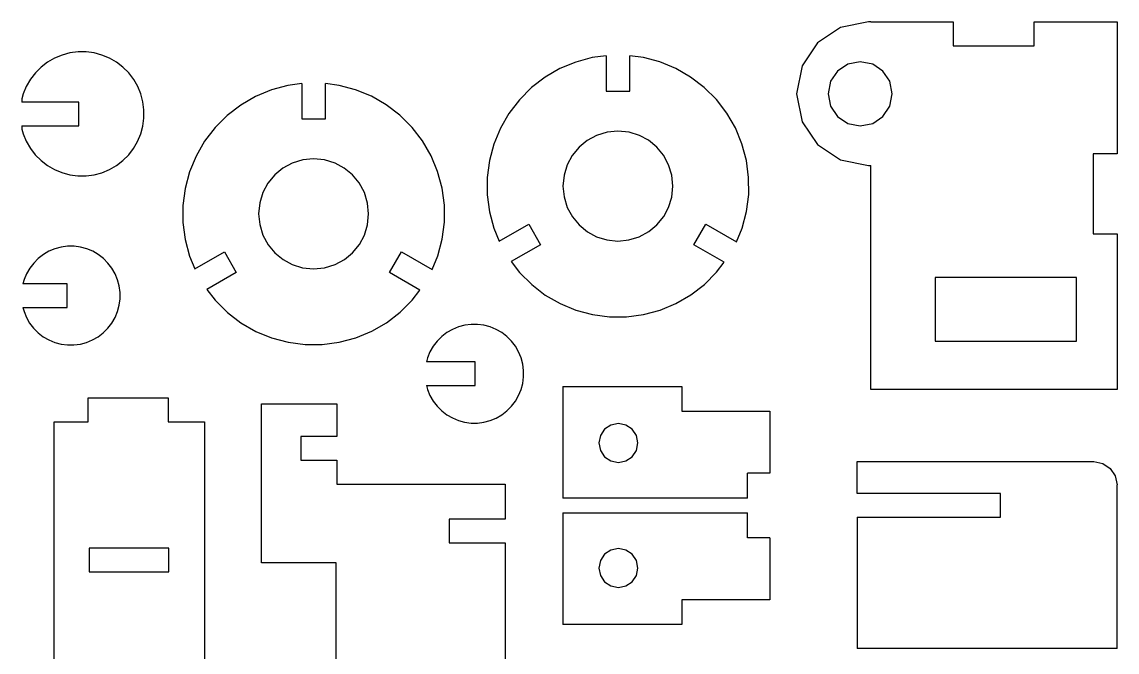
# Model space of a CAD drawing. Extents: x -348 to 348, y -585 to 585.
# Drawn here: x 118.9 to 326.2, y 298.5 to 417.8 of the extents above; entities that cross this region are included whole.
import ezdxf

# ---------------------------------------------------------------- set-up
doc = ezdxf.new("R2010")
doc.units = 0
doc.header["$MEASUREMENT"] = 0
doc.layers.get('0').update_dxf_attribs({"linetype": 'CONTINUOUS'})

msp = doc.modelspace()

# ---------------------------------------------------------------- linework, layer by layer
for p, q in [((273.8, 416.74), (269.48, 413.82)), ((279.09, 417.81), (273.8, 416.74)), ((279.21, 417.81), (279.09, 417.81)), ((279.33, 417.81), (279.21, 417.81)), ((279.45, 417.8), (279.33, 417.81)), ((279.57, 417.8), (279.45, 417.8)), ((279.57, 417.81), (295.14, 417.81)), ((279.57, 417.8), (279.57, 417.81)), ((295.14, 417.81), (295.14, 413.31)), ((310.45, 417.81), (326.16, 417.81)), ((310.45, 413.31), (310.45, 417.81)), ((326.16, 417.81), (326.16, 392.87)), ((269.48, 413.82), (266.56, 409.5)), ((295.14, 413.31), (310.45, 413.31)), ((125.08, 410.94), (123.75, 410.18)), ((126.5, 411.53), (125.08, 410.94)), ((127.98, 411.93), (126.5, 411.53)), ((129.51, 412.13), (127.98, 411.93)), ((131.05, 412.13), (129.51, 412.13)), ((132.57, 411.93), (131.05, 412.13)), ((134.05, 411.52), (132.57, 411.93)), ((135.47, 410.94), (134.05, 411.52)), ((136.8, 410.17), (135.47, 410.94)), ((226.84, 411.05), (223.71, 410.21)), ((229.45, 411.4), (226.84, 411.05)), ((229.45, 411.4), (229.45, 404.73)), ((236.51, 411.06), (233.95, 411.4)), ((233.95, 404.73), (233.95, 411.4)), ((239.65, 410.23), (236.51, 411.06)), ((122.53, 409.24), (121.44, 408.16)), ((123.75, 410.18), (122.53, 409.24)), ((138.02, 409.23), (136.8, 410.17)), ((139.11, 408.14), (138.02, 409.23)), ((220.71, 408.97), (217.91, 407.34)), ((223.71, 410.21), (220.71, 408.97)), ((242.64, 408.99), (239.65, 410.23)), ((245.45, 407.37), (242.64, 408.99)), ((266.56, 409.5), (265.49, 404.21)), ((273.25, 408.5), (271.95, 406.57)), ((275.18, 409.8), (273.25, 408.5)), ((277.54, 410.28), (275.18, 409.8)), ((279.91, 409.8), (277.54, 410.28)), ((281.84, 408.5), (279.91, 409.8)), ((283.14, 406.57), (281.84, 408.5)), ((120.5, 406.94), (119.73, 405.61)), ((121.44, 408.16), (120.5, 406.94)), ((140.05, 406.92), (139.11, 408.14)), ((140.81, 405.59), (140.05, 406.92)), ((217.91, 407.34), (215.34, 405.37)), ((248.03, 405.4), (245.45, 407.37)), ((271.95, 406.57), (271.47, 404.21)), ((283.62, 404.21), (283.14, 406.57)), ((119.14, 404.19), (118.89, 403.26)), ((119.73, 405.61), (119.14, 404.19)), ((141.4, 404.17), (140.81, 405.59)), ((166.12, 404.95), (163.12, 403.71)), ((169.25, 405.8), (166.12, 404.95)), ((171.86, 406.14), (169.25, 405.8)), ((171.86, 406.14), (171.86, 399.47)), ((178.92, 405.8), (176.36, 406.14)), ((176.36, 399.47), (176.36, 406.14)), ((182.05, 404.97), (178.92, 405.8)), ((185.05, 403.73), (182.05, 404.97)), ((215.34, 405.37), (213.05, 403.07)), ((229.45, 404.73), (233.95, 404.73)), ((250.32, 403.11), (248.03, 405.4)), ((265.49, 404.21), (266.56, 398.91)), ((271.47, 404.21), (271.95, 401.84)), ((283.14, 401.84), (283.62, 404.21)), ((118.89, 403.26), (118.89, 402.64)), ((129.64, 402.64), (118.89, 402.64)), ((129.64, 398.14), (129.64, 402.64)), ((141.79, 402.68), (141.4, 404.17)), ((142, 401.16), (141.79, 402.68)), ((163.12, 403.71), (160.32, 402.08)), ((187.86, 402.11), (185.05, 403.73)), ((190.43, 400.14), (187.86, 402.11)), ((213.05, 403.07), (211.07, 400.5)), ((252.3, 400.53), (250.32, 403.11)), ((141.99, 399.62), (142, 401.16)), ((157.74, 400.11), (155.45, 397.81)), ((160.32, 402.08), (157.74, 400.11)), ((192.73, 397.85), (190.43, 400.14)), ((211.07, 400.5), (209.46, 397.69)), ((253.92, 397.73), (252.3, 400.53)), ((271.95, 401.84), (273.25, 399.91)), ((281.84, 399.91), (283.14, 401.84)), ((118.89, 398.14), (129.64, 398.14)), ((118.89, 398.14), (118.89, 397.52)), ((141.39, 396.61), (141.79, 398.1)), ((141.79, 398.1), (141.99, 399.62)), ((171.86, 399.47), (176.36, 399.47)), ((266.56, 398.91), (269.48, 394.59)), ((273.25, 399.91), (275.18, 398.61)), ((275.18, 398.61), (277.54, 398.13)), ((277.54, 398.13), (279.91, 398.61)), ((279.91, 398.61), (281.84, 399.91)), ((118.9, 397.52), (118.89, 397.52)), ((118.9, 397.52), (119.13, 396.63)), ((119.13, 396.63), (119.72, 395.21)), ((140.8, 395.19), (141.39, 396.61)), ((155.45, 397.81), (153.48, 395.24)), ((194.7, 395.27), (192.73, 397.85)), ((209.46, 397.69), (208.22, 394.69)), ((227.65, 396.33), (225.85, 395.35)), ((229.66, 396.95), (227.65, 396.33)), ((231.7, 397.15), (229.66, 396.95)), ((233.79, 396.94), (231.7, 397.15)), ((235.75, 396.33), (233.79, 396.94)), ((237.48, 395.4), (235.75, 396.33)), ((255.17, 394.73), (253.92, 397.73)), ((119.72, 395.21), (120.49, 393.88)), ((120.49, 393.88), (121.42, 392.66)), ((139.1, 392.64), (140.03, 393.86)), ((140.03, 393.86), (140.8, 395.19)), ((153.48, 395.24), (151.86, 392.43)), ((196.33, 392.47), (194.7, 395.27)), ((208.22, 394.69), (207.38, 391.56)), ((224.33, 394.1), (223.05, 392.52)), ((225.85, 395.35), (224.33, 394.1)), ((239.05, 394.11), (237.48, 395.4)), ((240.31, 392.59), (239.05, 394.11)), ((256.01, 391.6), (255.17, 394.73)), ((269.48, 394.59), (273.8, 391.68)), ((121.42, 392.66), (122.51, 391.57)), ((138.01, 391.56), (139.1, 392.64)), ((151.86, 392.43), (150.62, 389.43)), ((174.11, 391.89), (172.06, 391.69)), ((176.19, 391.68), (174.11, 391.89)), ((197.57, 389.47), (196.33, 392.47)), ((223.05, 392.52), (222.11, 390.79)), ((241.29, 390.79), (240.31, 392.59)), ((326.16, 392.87), (321.66, 392.87)), ((321.66, 392.87), (321.66, 377.7)), ((122.51, 391.57), (123.73, 390.63)), ((123.73, 390.63), (125.06, 389.86)), ((125.06, 389.86), (126.48, 389.28)), ((134.04, 389.27), (135.46, 389.86)), ((135.46, 389.86), (136.79, 390.62)), ((136.79, 390.62), (138.01, 391.56)), ((168.26, 390.1), (166.74, 388.84)), ((170.06, 391.08), (168.26, 390.1)), ((172.06, 391.69), (170.06, 391.08)), ((178.15, 391.07), (176.19, 391.68)), ((179.89, 390.14), (178.15, 391.07)), ((181.46, 388.85), (179.89, 390.14)), ((207.38, 391.56), (206.96, 388.34)), ((222.11, 390.79), (221.5, 388.83)), ((241.9, 388.78), (241.29, 390.79)), ((256.43, 388.39), (256.01, 391.6)), ((273.8, 391.68), (279.09, 390.61)), ((279.09, 390.61), (279.21, 390.61)), ((279.21, 390.61), (279.33, 390.61)), ((279.33, 390.61), (279.45, 390.61)), ((279.45, 390.61), (279.57, 390.62)), ((279.57, 348.25), (279.57, 390.62)), ((126.48, 389.28), (127.96, 388.87)), ((127.96, 388.87), (129.49, 388.67)), ((129.49, 388.67), (131.03, 388.67)), ((131.03, 388.67), (132.55, 388.87)), ((132.55, 388.87), (134.04, 389.27)), ((150.62, 389.43), (149.79, 386.3)), ((166.74, 388.84), (165.45, 387.27)), ((182.72, 387.33), (181.46, 388.85)), ((198.42, 386.34), (197.57, 389.47)), ((206.96, 388.34), (206.96, 385.1)), ((221.5, 388.83), (221.29, 386.75)), ((242.11, 386.74), (241.9, 388.78)), ((256.44, 385.14), (256.43, 388.39)), ((149.79, 386.3), (149.37, 383.08)), ((164.52, 385.53), (163.91, 383.57)), ((165.45, 387.27), (164.52, 385.53)), ((183.7, 385.53), (182.72, 387.33)), ((184.31, 383.53), (183.7, 385.53)), ((198.84, 383.13), (198.42, 386.34)), ((221.29, 386.75), (221.49, 384.7)), ((241.9, 384.66), (242.11, 386.74)), ((163.91, 383.57), (163.7, 381.49)), ((184.51, 381.48), (184.31, 383.53)), ((206.96, 385.1), (207.39, 381.89)), ((221.49, 384.7), (222.11, 382.7)), ((241.29, 382.7), (241.9, 384.66)), ((256.02, 381.93), (256.44, 385.14)), ((149.37, 383.08), (149.37, 379.84)), ((163.7, 381.49), (163.9, 379.44)), ((184.3, 379.4), (184.51, 381.48)), ((198.85, 379.88), (198.84, 383.13)), ((207.39, 381.89), (208.23, 378.75)), ((222.11, 382.7), (223.09, 380.9)), ((240.35, 380.96), (241.29, 382.7)), ((255.18, 378.79), (256.02, 381.93)), ((149.37, 379.84), (149.79, 376.63)), ((163.9, 379.44), (164.51, 377.44)), ((183.7, 377.44), (184.3, 379.4)), ((198.42, 376.67), (198.85, 379.88)), ((209.24, 376.33), (214.82, 379.55)), ((214.82, 379.55), (217.07, 375.65)), ((223.09, 380.9), (224.35, 379.38)), ((224.35, 379.38), (225.92, 378.09)), ((237.55, 378.13), (239.06, 379.39)), ((239.06, 379.39), (240.35, 380.96)), ((246.06, 375.65), (248.31, 379.55)), ((248.31, 379.55), (254.11, 376.2)), ((164.51, 377.44), (165.49, 375.64)), ((182.76, 375.7), (183.7, 377.44)), ((208.23, 378.75), (209.24, 376.33)), ((225.92, 378.09), (227.65, 377.15)), ((235.74, 377.15), (237.55, 378.13)), ((254.11, 376.2), (255.18, 378.79)), ((321.66, 377.7), (326.16, 377.7)), ((326.16, 377.7), (326.16, 348.25)), ((126.33, 375.18), (125.15, 374.87)), ((127.54, 375.34), (126.33, 375.18)), ((128.76, 375.34), (127.54, 375.34)), ((129.98, 375.18), (128.76, 375.34)), ((131.16, 374.86), (129.98, 375.18)), ((149.79, 376.63), (150.64, 373.5)), ((165.49, 375.64), (166.75, 374.12)), ((181.47, 374.13), (182.76, 375.7)), ((197.59, 373.54), (198.42, 376.67)), ((217.07, 375.65), (211.5, 372.44)), ((227.65, 377.15), (229.61, 376.55)), ((229.61, 376.55), (231.7, 376.34)), ((231.7, 376.34), (233.74, 376.54)), ((233.74, 376.54), (235.74, 377.15)), ((251.82, 372.33), (246.06, 375.65)), ((122.96, 373.79), (121.98, 373.05)), ((124.02, 374.4), (122.96, 373.79)), ((125.15, 374.87), (124.02, 374.4)), ((132.29, 374.4), (131.16, 374.86)), ((133.35, 373.78), (132.29, 374.4)), ((134.32, 373.04), (133.35, 373.78)), ((150.64, 373.5), (151.64, 371.07)), ((151.64, 371.07), (157.22, 374.29)), ((157.22, 374.29), (159.47, 370.39)), ((166.75, 374.12), (168.32, 372.83)), ((179.95, 372.87), (181.47, 374.13)), ((188.47, 370.39), (190.72, 374.29)), ((190.72, 374.29), (196.51, 370.94)), ((196.51, 370.94), (197.59, 373.54)), ((120.37, 371.21), (119.76, 370.16)), ((121.12, 372.18), (120.37, 371.21)), ((121.98, 373.05), (121.12, 372.18)), ((135.18, 372.17), (134.32, 373.04)), ((135.92, 371.2), (135.18, 372.17)), ((136.53, 370.14), (135.92, 371.2)), ((168.32, 372.83), (170.06, 371.89)), ((170.06, 371.89), (172.02, 371.29)), ((172.02, 371.29), (174.1, 371.08)), ((174.1, 371.08), (176.15, 371.28)), ((176.15, 371.28), (178.15, 371.89)), ((178.15, 371.89), (179.95, 372.87)), ((211.5, 372.44), (213.07, 370.38)), ((250.35, 370.42), (251.82, 372.33)), ((119.29, 369.03), (119.08, 368.25)), ((119.76, 370.16), (119.29, 369.03)), ((137, 369.01), (136.53, 370.14)), ((137.32, 367.83), (137, 369.01)), ((159.47, 370.39), (153.9, 367.18)), ((194.23, 367.07), (188.47, 370.39)), ((213.07, 370.38), (215.37, 368.09)), ((248.06, 368.12), (250.35, 370.42)), ((291.76, 369.45), (291.76, 357.4)), ((318.45, 369.45), (291.76, 369.45)), ((318.45, 357.4), (318.45, 369.45)), ((127.44, 368.25), (119.08, 368.25)), ((127.44, 363.75), (127.44, 368.25)), ((137.48, 366.62), (137.32, 367.83)), ((153.9, 367.18), (155.48, 365.12)), ((192.76, 365.16), (194.23, 367.07)), ((215.37, 368.09), (217.94, 366.12)), ((245.49, 366.14), (248.06, 368.12)), ((137.31, 364.18), (137.47, 365.39)), ((137.47, 365.39), (137.48, 366.62)), ((155.48, 365.12), (157.78, 362.83)), ((190.47, 362.86), (192.76, 365.16)), ((217.94, 366.12), (220.75, 364.5)), ((242.68, 364.52), (245.49, 366.14)), ((119.09, 363.75), (127.44, 363.75)), ((119.09, 363.75), (119.29, 363.01)), ((119.29, 363.01), (119.75, 361.88)), ((136.53, 361.87), (137, 363)), ((137, 363), (137.31, 364.18)), ((157.78, 362.83), (160.35, 360.86)), ((187.9, 360.89), (190.47, 362.86)), ((220.75, 364.5), (223.75, 363.26)), ((223.75, 363.26), (226.88, 362.43)), ((236.56, 362.43), (239.69, 363.28)), ((239.69, 363.28), (242.68, 364.52)), ((119.75, 361.88), (120.36, 360.82)), ((120.36, 360.82), (121.11, 359.85)), ((135.17, 359.84), (135.91, 360.81)), ((135.91, 360.81), (136.53, 361.87)), ((160.35, 360.86), (163.16, 359.24)), ((185.09, 359.26), (187.9, 360.89)), ((226.88, 362.43), (230.1, 362)), ((230.1, 362), (233.34, 362.01)), ((233.34, 362.01), (236.56, 362.43)), ((121.11, 359.85), (121.97, 358.99)), ((121.97, 358.99), (122.94, 358.24)), ((133.33, 358.23), (134.3, 358.98)), ((134.3, 358.98), (135.17, 359.84)), ((163.16, 359.24), (166.16, 358)), ((182.09, 358.02), (185.09, 359.26)), ((199.32, 359.01), (198.35, 358.26)), ((200.38, 359.62), (199.32, 359.01)), ((201.51, 360.09), (200.38, 359.62)), ((202.69, 360.4), (201.51, 360.09)), ((203.9, 360.56), (202.69, 360.4)), ((205.13, 360.56), (203.9, 360.56)), ((206.34, 360.4), (205.13, 360.56)), ((207.52, 360.08), (206.34, 360.4)), ((208.65, 359.61), (207.52, 360.08)), ((209.71, 359), (208.65, 359.61)), ((210.68, 358.25), (209.71, 359)), ((122.94, 358.24), (124, 357.63)), ((124, 357.63), (125.13, 357.16)), ((125.13, 357.16), (126.31, 356.84)), ((126.31, 356.84), (127.52, 356.68)), ((127.52, 356.68), (128.75, 356.68)), ((128.75, 356.68), (129.96, 356.84)), ((129.96, 356.84), (131.14, 357.15)), ((131.14, 357.15), (132.27, 357.62)), ((132.27, 357.62), (133.33, 358.23)), ((166.16, 358), (169.29, 357.17)), ((169.29, 357.17), (172.51, 356.74)), ((172.51, 356.74), (175.75, 356.75)), ((175.75, 356.75), (178.96, 357.17)), ((178.96, 357.17), (182.09, 358.02)), ((197.48, 357.4), (196.74, 356.43)), ((198.35, 358.26), (197.48, 357.4)), ((211.54, 357.39), (210.68, 358.25)), ((212.29, 356.42), (211.54, 357.39)), ((291.76, 357.4), (318.45, 357.4)), ((196.12, 355.37), (195.66, 354.24)), ((196.74, 356.43), (196.12, 355.37)), ((212.9, 355.36), (212.29, 356.42)), ((213.37, 354.23), (212.9, 355.36)), ((195.66, 354.24), (195.45, 353.47)), ((204.67, 353.47), (195.45, 353.47)), ((204.67, 348.97), (204.67, 353.47)), ((213.68, 353.04), (213.37, 354.23)), ((213.84, 351.83), (213.68, 353.04)), ((213.68, 349.4), (213.84, 350.61)), ((213.84, 350.61), (213.84, 351.83)), ((195.45, 348.97), (204.67, 348.97)), ((195.45, 348.97), (195.65, 348.23)), ((195.65, 348.23), (196.12, 347.1)), ((212.89, 347.09), (213.36, 348.22)), ((213.36, 348.22), (213.68, 349.4)), ((221.29, 348.81), (243.76, 348.81)), ((221.29, 348.81), (221.29, 327.66)), ((243.76, 348.81), (243.76, 344.16)), ((326.16, 348.25), (279.57, 348.25)), ((131.43, 346.64), (146.57, 346.64)), ((131.43, 342.14), (131.43, 346.64)), ((146.57, 346.64), (146.57, 342.14)), ((196.12, 347.1), (196.73, 346.04)), ((212.28, 346.03), (212.89, 347.09)), ((164.23, 345.52), (178.52, 345.52)), ((164.23, 315.47), (164.23, 345.52)), ((178.52, 345.52), (178.52, 339.34)), ((196.73, 346.04), (197.47, 345.07)), ((197.47, 345.07), (198.34, 344.2)), ((198.34, 344.2), (199.31, 343.46)), ((209.7, 343.45), (210.67, 344.19)), ((210.67, 344.19), (211.53, 345.06)), ((211.53, 345.06), (212.28, 346.03)), ((243.76, 344.16), (260.45, 344.16)), ((260.45, 344.16), (260.45, 332.4)), ((124.99, 283.19), (124.99, 342.14)), ((124.99, 342.14), (131.43, 342.14)), ((146.57, 342.14), (153.46, 342.14)), ((153.46, 342.14), (153.46, 201.73)), ((199.31, 343.46), (200.36, 342.85)), ((200.36, 342.85), (201.49, 342.38)), ((201.49, 342.38), (202.67, 342.06)), ((202.67, 342.06), (203.89, 341.9)), ((205.11, 341.9), (206.32, 342.06)), ((206.32, 342.06), (207.51, 342.37)), ((207.51, 342.37), (208.64, 342.84)), ((208.64, 342.84), (209.7, 343.45)), ((203.89, 341.9), (205.11, 341.9)), ((229.17, 340.73), (228.38, 339.56)), ((230.35, 341.52), (229.17, 340.73)), ((231.78, 341.81), (230.35, 341.52)), ((233.22, 341.52), (231.78, 341.81)), ((234.39, 340.73), (233.22, 341.52)), ((235.18, 339.56), (234.39, 340.73)), ((171.7, 339.34), (171.7, 334.84)), ((178.52, 339.34), (171.7, 339.34)), ((228.38, 339.56), (228.09, 338.12)), ((228.09, 338.12), (228.38, 336.68)), ((235.47, 338.12), (235.18, 339.56)), ((235.18, 336.68), (235.47, 338.12)), ((228.38, 336.68), (229.17, 335.51)), ((234.39, 335.51), (235.18, 336.68)), ((171.7, 334.84), (178.52, 334.84)), ((178.52, 334.84), (178.52, 330.33)), ((229.17, 335.51), (230.35, 334.72)), ((230.35, 334.72), (231.78, 334.43)), ((231.78, 334.43), (233.22, 334.72)), ((233.22, 334.72), (234.39, 335.51)), ((277, 328.57), (277, 334.59)), ((277, 334.59), (321.74, 334.59)), ((321.74, 334.59), (323.46, 334.24)), ((323.46, 334.24), (324.86, 333.29)), ((256.2, 327.66), (256.2, 332.4)), ((260.45, 332.4), (256.2, 332.4)), ((324.86, 333.29), (325.81, 331.88)), ((325.81, 331.88), (326.16, 330.17)), ((178.52, 330.33), (210.33, 330.33)), ((210.33, 330.33), (210.33, 323.72)), ((326.16, 299.24), (326.16, 330.17)), ((256.2, 327.66), (221.29, 327.66)), ((304.11, 328.57), (277, 328.57)), ((304.11, 324.07), (304.11, 328.57)), ((199.77, 323.72), (199.77, 319.22)), ((210.33, 323.72), (199.77, 323.72)), ((221.29, 324.91), (256.2, 324.91)), ((221.29, 324.91), (221.29, 303.77)), ((256.2, 320.18), (256.2, 324.91)), ((277, 324.07), (304.11, 324.07)), ((277, 324.07), (277, 299.24)), ((199.77, 319.22), (210.33, 319.22)), ((210.33, 319.22), (210.33, 274.14)), ((260.45, 320.18), (256.2, 320.18)), ((260.45, 320.18), (260.45, 308.42)), ((146.71, 318.21), (131.63, 318.21)), ((131.63, 318.21), (131.63, 313.71)), ((146.71, 313.71), (146.71, 318.21)), ((230.35, 317.86), (229.17, 317.07)), ((231.78, 318.15), (230.35, 317.86)), ((233.22, 317.86), (231.78, 318.15)), ((234.39, 317.07), (233.22, 317.86)), ((178.36, 315.47), (164.23, 315.47)), ((178.36, 278.04), (178.36, 315.47)), ((228.38, 315.9), (228.09, 314.46)), ((229.17, 317.07), (228.38, 315.9)), ((235.18, 315.9), (234.39, 317.07)), ((235.47, 314.46), (235.18, 315.9)), ((131.63, 313.71), (146.71, 313.71)), ((228.09, 314.46), (228.38, 313.02)), ((228.38, 313.02), (229.17, 311.85)), ((234.39, 311.85), (235.18, 313.02)), ((235.18, 313.02), (235.47, 314.46)), ((229.17, 311.85), (230.35, 311.06)), ((230.35, 311.06), (231.78, 310.77)), ((231.78, 310.77), (233.22, 311.06)), ((233.22, 311.06), (234.39, 311.85)), ((243.76, 308.42), (243.76, 303.77)), ((260.45, 308.42), (243.76, 308.42)), ((243.76, 303.77), (221.29, 303.77)), ((326.16, 299.24), (277, 299.24))]:
    msp.add_line(p, q)

doc.saveas('drawing.dxf')
